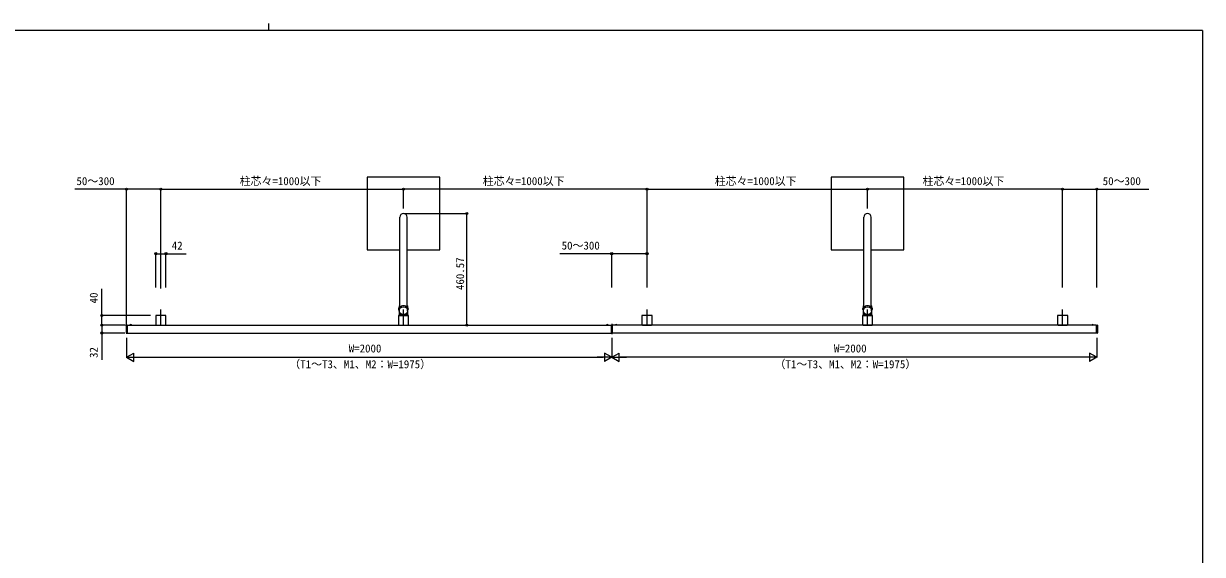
# Model space of a CAD drawing. Units: millimetres, scale not verified. Extents: x -3967 to 3967, y -2821 to 2821.
# Drawn here: x -1098 to 3761, y 634 to 2821 of the extents above; entities that cross this region are included whole.
import ezdxf
from ezdxf.enums import TextEntityAlignment as Align

# ---------------------------------------------------------------- set-up
doc = ezdxf.new("R2010")
doc.units = ezdxf.units.MM
doc.header["$LTSCALE"] = 10
doc.linetypes.add('CHAIN2', pattern=[12, 9, -1, 1, -1])
doc.linetypes.add('DASHED3', pattern=[4, 3, -1])
for name, color, linetype, lineweight in [('0-1_USER1', 4, 'Continuous', 9), ('0-2_YKK_ZWAK', 6, 'Continuous', 9), ('0-4_YKK_12', 7, 'Continuous', 9)]:
    doc.layers.add(name, color=color, linetype=linetype, lineweight=lineweight)
doc.styles.add('ＭＳ ゴシック', font='')
doc.styles.get('ＭＳ ゴシック').set_extended_font_data('MS Gothic')

msp = doc.modelspace()

# ---------------------------------------------------------------- linework, layer by layer
at = {"layer": '0-1_USER1'}
for p, q in [((452.46, 1649.62), (452.46, 2022.95)), ((482.46, 1649.62), (482.46, 2022.95)), ((2365.46, 1649.62), (2365.46, 2022.95)), ((2395.46, 1649.62), (2395.46, 2022.95)), ((449.46, 1657.67), (449.46, 1620.41)), ((449.46, 1657.67), (451.96, 1657.67)), ((451.96, 1648.63), (451.96, 1657.67)), ((482.96, 1657.67), (482.96, 1648.63)), ((482.96, 1657.67), (485.46, 1657.67)), ((485.46, 1620.41), (485.46, 1657.67)), ((2362.46, 1657.67), (2362.46, 1620.41)), ((2362.46, 1657.67), (2364.96, 1657.67)), ((2364.96, 1648.63), (2364.96, 1657.67)), ((2395.96, 1657.67), (2395.96, 1648.63)), ((2395.96, 1657.67), (2398.46, 1657.67)), ((2398.46, 1620.41), (2398.46, 1657.67)), ((-514.04, 1617.91), (-551.04, 1617.91)), ((485.96, 1617.91), (448.96, 1617.91)), ((451.96, 1650.91), (449.46, 1650.91)), ((449.46, 1641.83), (449.46, 1649.78)), ((450.46, 1638.01), (450.46, 1641.89)), ((451.96, 1620.41), (451.96, 1631.26)), ((482.96, 1620.41), (451.96, 1620.41)), ((451.96, 1617.91), (482.96, 1617.91)), ((454.49, 1620.41), (462.44, 1620.41)), ((480.44, 1620.41), (472.49, 1620.41)), ((485.46, 1650.91), (482.96, 1650.91)), ((482.96, 1631.26), (482.96, 1620.41)), ((484.46, 1638.01), (484.46, 1641.89)), ((485.46, 1641.83), (485.46, 1649.78)), ((1489.96, 1617.91), (1452.96, 1617.91)), ((2398.96, 1617.91), (2361.96, 1617.91)), ((2364.96, 1650.91), (2362.46, 1650.91)), ((2362.46, 1641.83), (2362.46, 1649.78)), ((2363.46, 1638.01), (2363.46, 1641.89)), ((2364.96, 1620.41), (2364.96, 1631.26)), ((2395.96, 1620.41), (2364.96, 1620.41)), ((2364.96, 1617.91), (2395.96, 1617.91)), ((2367.49, 1620.41), (2375.44, 1620.41)), ((2393.44, 1620.41), (2385.49, 1620.41)), ((2398.46, 1650.91), (2395.96, 1650.91)), ((2395.96, 1631.26), (2395.96, 1620.41)), ((2397.46, 1638.01), (2397.46, 1641.89)), ((2398.46, 1641.83), (2398.46, 1649.78)), ((3202.96, 1617.91), (3165.96, 1617.91)), ((-676.04, 1577.61), (-676.04, 1561.91)), ((-676.04, 1561.91), (-676.04, 1546.21)), ((-671.54, 1578.11), (-675.54, 1578.11)), ((-671.54, 1577.91), (1323.46, 1577.91)), ((-661.24, 1578.42), (-651.84, 1578.42)), ((-661.24, 1577.91), (-661.24, 1578.42)), ((-661.24, 1577.91), (-651.84, 1577.91)), ((-658.54, 1577.91), (-654.54, 1577.91)), ((-651.84, 1577.91), (-651.84, 1578.42)), ((-551.04, 1577.91), (-514.04, 1577.91)), ((-551.04, 1577.91), (-514.04, 1577.91)), ((448.96, 1577.91), (485.96, 1577.91)), ((448.96, 1577.91), (485.96, 1577.91)), ((448.96, 1577.91), (485.96, 1577.91)), ((1303.26, 1578.42), (1312.66, 1578.42)), ((1303.26, 1577.91), (1303.26, 1578.42)), ((1303.26, 1577.91), (1312.66, 1577.91)), ((1305.96, 1577.91), (1309.96, 1577.91)), ((1312.66, 1577.91), (1312.66, 1578.42)), ((1323.46, 1578.11), (1328.46, 1578.11)), ((1328.46, 1578.11), (1328.46, 1561.91)), ((3323.46, 1577.91), (1328.46, 1577.91)), ((1328.46, 1561.91), (1328.46, 1545.71)), ((1348.66, 1578.42), (1339.26, 1578.42)), ((1339.26, 1577.91), (1339.26, 1578.42)), ((1348.66, 1577.91), (1339.26, 1577.91)), ((1345.96, 1577.91), (1341.96, 1577.91)), ((1348.66, 1577.91), (1348.66, 1578.42)), ((1452.96, 1577.91), (1489.96, 1577.91)), ((1452.96, 1577.91), (1489.96, 1577.91)), ((1452.96, 1577.91), (1489.96, 1577.91)), ((2361.96, 1577.91), (2398.96, 1577.91)), ((2361.96, 1577.91), (2398.96, 1577.91)), ((2361.96, 1577.91), (2398.96, 1577.91)), ((3165.96, 1577.91), (3202.96, 1577.91)), ((3165.96, 1577.91), (3202.96, 1577.91)), ((3165.96, 1577.91), (3202.96, 1577.91)), ((3313.16, 1578.42), (3303.76, 1578.42)), ((3303.76, 1577.91), (3303.76, 1578.42)), ((3313.16, 1577.91), (3303.76, 1577.91)), ((3310.46, 1577.91), (3306.46, 1577.91)), ((3313.16, 1577.91), (3313.16, 1578.42)), ((3323.46, 1578.11), (3327.46, 1578.11)), ((3327.96, 1577.61), (3327.96, 1561.91)), ((3327.96, 1561.91), (3327.96, 1546.21)), ((-675.54, 1545.71), (-671.54, 1545.71)), ((-671.54, 1545.91), (1323.46, 1545.91)), ((1328.46, 1545.71), (1323.46, 1545.71)), ((3323.46, 1545.91), (1328.46, 1545.91)), ((3327.46, 1545.71), (3323.46, 1545.71))]:
    msp.add_line(p, q, dxfattribs=at)
at = {"layer": '0-1_USER1', "linetype": 'CHAIN2'}
for p, q in [((-532.54, 1577.91), (-532.54, 1642.91)), ((-532.54, 1577.91), (-532.54, 1642.91)), ((445.96, 1645.81), (449.46, 1645.81)), ((458.46, 1623.91), (458.46, 1620.41)), ((467.46, 1577.91), (467.46, 1642.91)), ((476.46, 1623.91), (476.46, 1620.41)), ((488.96, 1645.81), (485.46, 1645.81)), ((1471.46, 1577.91), (1471.46, 1642.91)), ((2358.96, 1645.81), (2362.46, 1645.81)), ((2371.46, 1623.91), (2371.46, 1620.41)), ((2380.46, 1577.91), (2380.46, 1642.91)), ((2389.46, 1623.91), (2389.46, 1620.41)), ((2401.96, 1645.81), (2398.46, 1645.81)), ((3184.46, 1577.91), (3184.46, 1642.91)), ((1325.96, 1583.11), (1325.96, 1540.71))]:
    msp.add_line(p, q, dxfattribs=at)
at = {"layer": '0-1_USER1', "linetype": 'DASHED3'}
for p, q in [((447.39, 1647.88), (449.25, 1646.95)), ((447.39, 1643.73), (449.25, 1644.66)), ((449.25, 1646.95), (449.86, 1645.81)), ((449.25, 1644.66), (449.86, 1645.81)), ((456.39, 1622.49), (457.32, 1620.62)), ((457.32, 1620.62), (458.46, 1620.01)), ((459.61, 1620.62), (458.46, 1620.01)), ((460.54, 1622.49), (459.61, 1620.62)), ((474.39, 1622.49), (475.32, 1620.62)), ((475.32, 1620.62), (476.46, 1620.01)), ((477.61, 1620.62), (476.46, 1620.01)), ((478.54, 1622.49), (477.61, 1620.62)), ((485.67, 1646.95), (485.07, 1645.81)), ((485.67, 1644.66), (485.07, 1645.81)), ((487.54, 1647.88), (485.67, 1646.95)), ((487.54, 1643.73), (485.67, 1644.66)), ((2360.39, 1647.88), (2362.25, 1646.95)), ((2360.39, 1643.73), (2362.25, 1644.66)), ((2362.25, 1646.95), (2362.86, 1645.81)), ((2362.25, 1644.66), (2362.86, 1645.81)), ((2369.39, 1622.49), (2370.32, 1620.62)), ((2370.32, 1620.62), (2371.46, 1620.01)), ((2372.61, 1620.62), (2371.46, 1620.01)), ((2373.54, 1622.49), (2372.61, 1620.62)), ((2387.39, 1622.49), (2388.32, 1620.62)), ((2388.32, 1620.62), (2389.46, 1620.01)), ((2390.61, 1620.62), (2389.46, 1620.01)), ((2391.54, 1622.49), (2390.61, 1620.62)), ((2398.67, 1646.95), (2398.07, 1645.81)), ((2398.67, 1644.66), (2398.07, 1645.81)), ((2400.54, 1647.88), (2398.67, 1646.95)), ((2400.54, 1643.73), (2398.67, 1644.66)), ((-671.54, 1573.41), (-671.54, 1576.91)), ((1341.86, 1580.06), (1342.81, 1578.11)), ((1346.06, 1580.06), (1345.11, 1578.11))]:
    msp.add_line(p, q, dxfattribs=at)
at = {"layer": '0-1_USER1'}
for points in [[(482.46, 1888.48), (617.46, 1888.48), (617.46, 2188.48), (317.46, 2188.48), (317.46, 1888.48), (452.46, 1888.48)], [(2395.46, 1888.48), (2530.46, 1888.48), (2530.46, 2188.48), (2230.46, 2188.48), (2230.46, 1888.48), (2365.46, 1888.48)], [(-511.54, 1577.91), (-511.54, 1617.91), (-553.54, 1617.91), (-553.54, 1577.91)], [(488.46, 1577.91), (488.46, 1617.91), (446.46, 1617.91), (446.46, 1577.91)], [(1492.46, 1577.91), (1492.46, 1617.91), (1450.46, 1617.91), (1450.46, 1577.91)], [(2401.46, 1577.91), (2401.46, 1617.91), (2359.46, 1617.91), (2359.46, 1577.91)], [(3205.46, 1577.91), (3205.46, 1617.91), (3163.46, 1617.91), (3163.46, 1577.91)], [(-671.54, 1578.11), (-671.54, 1561.91), (-671.54, 1545.71)], [(1323.46, 1578.11), (1323.46, 1561.91), (1323.46, 1545.71)], [(3323.46, 1578.11), (3323.46, 1561.91), (3323.46, 1545.71)]]:
    msp.add_lwpolyline(points, dxfattribs=at)
at = {"layer": '0-1_USER1', "linetype": 'DASHED3'}
for points in [[(-658.64, 1580.06), (-657.69, 1578.11), (-656.54, 1577.5)], [(-654.44, 1580.06), (-655.39, 1578.11), (-656.54, 1577.5)], [(1305.86, 1580.06), (1306.81, 1578.11), (1307.96, 1577.5)], [(1310.06, 1580.06), (1309.11, 1578.11), (1307.96, 1577.5)], [(3306.36, 1580.06), (3307.31, 1578.11), (3308.46, 1577.5)], [(3310.56, 1580.06), (3309.61, 1578.11), (3308.46, 1577.5)]]:
    msp.add_lwpolyline(points, dxfattribs=at)
at = {"layer": '0-1_USER1'}
for centre, radius, start, end in [((452.26, 1645.81), 5.3, 126.68934, 233.31066), ((449.19, 1649.78), 0.274, 0, 127.71409), ((449.19, 1641.83), 0.274, 232.28591, 0), ((451.96, 1620.41), 2.5, 180, 270), ((458.46, 1617.61), 5.3, 36.68934, 143.31066), ((454.49, 1620.68), 0.274, 142.28591, 270), ((462.44, 1620.68), 0.274, 270, 37.71409), ((476.46, 1617.61), 5.3, 36.68934, 143.31066), ((472.49, 1620.68), 0.274, 142.28591, 270), ((480.44, 1620.68), 0.274, 270, 37.71409), ((482.96, 1620.41), 2.5, 270, 0), ((485.74, 1649.78), 0.274, 52.28591, 180), ((485.74, 1641.83), 0.274, 180, 307.71409), ((482.66, 1645.81), 5.3, 306.68934, 53.31066), ((2365.26, 1645.81), 5.3, 126.68934, 233.31066), ((2362.19, 1649.78), 0.274, 0, 127.71409), ((2362.19, 1641.83), 0.274, 232.28591, 0), ((2364.96, 1620.41), 2.5, 180, 270), ((2371.46, 1617.61), 5.3, 36.68934, 143.31066), ((2367.49, 1620.68), 0.274, 142.28591, 270), ((2375.44, 1620.68), 0.274, 270, 37.71409), ((2389.46, 1617.61), 5.3, 36.68934, 143.31066), ((2385.49, 1620.68), 0.274, 142.28591, 270), ((2393.44, 1620.68), 0.274, 270, 37.71409), ((2395.96, 1620.41), 2.5, 270, 0), ((2398.74, 1649.78), 0.274, 52.28591, 180), ((2398.74, 1641.83), 0.274, 180, 307.71409), ((2395.66, 1645.81), 5.3, 306.68934, 53.31066), ((-675.54, 1577.61), 0.5, 90, 180), ((-656.54, 1573.86), 6.55, 44.12696, 135.87304), ((1307.96, 1573.86), 6.55, 44.12696, 135.87304), ((1343.96, 1573.86), 6.55, 44.12696, 135.87304), ((3308.46, 1573.86), 6.55, 44.12696, 135.87304), ((3327.46, 1577.61), 0.5, 0, 90), ((-675.54, 1546.21), 0.5, 180, 270), ((3327.46, 1546.21), 0.5, 270, 0)]:
    msp.add_arc(centre, radius, start, end, dxfattribs=at)
for centre, major_axis, ratio, start_param, end_param in [((467.46, 2022.95), (0, 15.53), 0.965873, 4.712389, 7.8539816), ((2380.46, 2022.95), (0, 15.53), 0.965873, 4.712389, 7.8539816), ((467.46, 1641.89), (17, 0), 0.965882, 6.2831853, 9.424778), ((2380.46, 1641.89), (17, 0), 0.965882, 6.2831853, 9.424778)]:
    msp.add_ellipse(centre, major_axis=major_axis, ratio=ratio, start_param=start_param, end_param=end_param, dxfattribs=at)
for centre in [(467.46, 1638.01), (2380.46, 1638.01)]:
    msp.add_ellipse(centre, major_axis=(17, 0), ratio=0.965882, dxfattribs=at)
at = {"layer": '0-2_YKK_ZWAK'}
for p, q in [((-674.04, 1582.75), (-674.04, 2139.48)), ((-532.54, 2058.48), (-532.54, 2139.48)), ((-532.54, 1728.87), (-532.54, 2139.48)), ((-532.54, 2138.48), (467.46, 2138.48)), ((467.46, 2058.48), (467.46, 2139.48)), ((467.46, 2058.48), (467.46, 2139.48)), ((1471.46, 2138.48), (467.46, 2138.48)), ((1471.46, 2058.48), (1471.46, 2139.48)), ((1471.46, 1733.91), (1471.46, 2139.48)), ((1471.46, 2138.48), (2380.46, 2138.48)), ((2380.46, 2058.48), (2380.46, 2139.48)), ((2380.46, 2058.48), (2380.46, 2139.48)), ((3184.46, 2138.48), (2380.46, 2138.48)), ((3184.46, 2058.48), (3184.46, 2139.48)), ((3184.46, 1732.91), (3184.46, 2139.48)), ((3325.96, 1732.91), (3325.96, 2139.48)), ((468.46, 2038.48), (729.4, 2038.48)), ((728.4, 1577.91), (728.4, 2038.48)), ((-553.54, 1732.91), (-553.54, 1873.91)), ((-511.54, 1732.91), (-511.54, 1873.91)), ((1325.96, 1732.91), (1325.96, 1873.91)), ((1471.46, 1732.91), (1471.46, 1873.91)), ((-574.54, 1617.91), (-777.04, 1617.91)), ((-736.04, 1577.91), (-777.04, 1577.91)), ((-678.61, 1577.91), (-777.04, 1577.91)), ((468.46, 1577.91), (729.4, 1577.91)), ((-680.64, 1545.91), (-777.04, 1545.91)), ((-674.04, 1525.91), (-674.04, 1444.91)), ((1325.96, 1525.91), (1325.96, 1444.91)), ((1325.96, 1525.91), (1325.96, 1444.91)), ((3325.96, 1525.91), (3325.96, 1444.91)), ((-674.04, 1445.91), (-643.73, 1463.41)), ((-643.73, 1428.41), (-643.73, 1463.41)), ((1325.96, 1445.91), (1295.65, 1463.41)), ((1295.65, 1463.41), (1295.65, 1428.41)), ((1325.96, 1445.91), (1356.27, 1463.41)), ((1356.27, 1428.41), (1356.27, 1463.41)), ((3325.96, 1445.91), (3295.65, 1463.41)), ((3295.65, 1463.41), (3295.65, 1428.41)), ((-674.04, 1445.91), (-643.73, 1428.41)), ((-674.04, 1445.91), (-613.42, 1445.91)), ((-639.04, 1445.91), (1290.96, 1445.91)), ((1325.96, 1445.91), (1265.34, 1445.91)), ((1325.96, 1445.91), (1295.65, 1428.41)), ((1325.96, 1445.91), (1356.27, 1428.41)), ((1325.96, 1445.91), (1386.58, 1445.91)), ((3290.96, 1445.91), (1360.96, 1445.91)), ((3325.96, 1445.91), (3265.34, 1445.91)), ((3325.96, 1445.91), (3295.65, 1428.41))]:
    msp.add_line(p, q, dxfattribs=at)
for points in [[(-532.54, 2138.48), (-674.04, 2138.48), (-887.44, 2138.48)], [(3184.46, 2138.48), (3325.96, 2138.48), (3539.36, 2138.48)], [(-553.54, 1872.91), (-511.54, 1872.91), (-427.74, 1872.91)], [(1471.46, 1872.91), (1325.96, 1872.91), (1112.56, 1872.91)], [(-776.04, 1577.91), (-776.04, 1617.91), (-776.04, 1727.71)], [(-776.04, 1577.91), (-776.04, 1545.91), (-776.04, 1436.11)]]:
    msp.add_lwpolyline(points, dxfattribs=at)
for centre in [(-674.04, 2138.48), (-532.54, 2138.48), (-532.54, 2138.48), (467.46, 2138.48), (467.46, 2138.48), (1471.46, 2138.48), (1471.46, 2138.48), (2380.46, 2138.48), (2380.46, 2138.48), (3184.46, 2138.48), (3184.46, 2138.48), (3325.96, 2138.48), (728.4, 2038.48), (-553.54, 1872.91), (-511.54, 1872.91), (1325.96, 1872.91), (1471.46, 1872.91), (-776.04, 1617.91), (-776.04, 1577.91), (-776.04, 1577.91), (728.4, 1577.91), (-776.04, 1545.91)]:
    msp.add_circle(centre, 4.25, dxfattribs=at)
at = {"layer": '0-4_YKK_12'}
for p, q in [((-88.94, 2821), (-88.94, 2793)), ((3760.92, 2793), (-3939.08, 2793)), ((3760.92, 2793), (3760.92, -2457))]:
    msp.add_line(p, q, dxfattribs=at)

# ---------------------------------------------------------------- texts
at = {"layer": '0-2_YKK_ZWAK', "style": 'ＭＳ ゴシック'}
for s, p in [('50～300', (-880.44, 2145.48)), ('柱芯々=1000以下', (-207.74, 2145.48)), ('柱芯々=1000以下', (794.26, 2145.48)), ('柱芯々=1000以下', (1750.76, 2145.48)), ('柱芯々=1000以下', (2607.26, 2145.48)), ('50～300', (3349.96, 2145.48)), ('42', (-487.54, 1879.91)), ('50～300', (1119.56, 1879.91)), ('W=2000', (241.96, 1455.91)), ('W=2000', (2241.96, 1455.91)), ('（T1～T3、M1、M2：W=1975）', (-2.84, 1390.91)), ('（T1～T3、M1、M2：W=1975）', (1997.16, 1390.91))]:
    msp.add_text(s, height=32.99, dxfattribs=at).set_placement(p, align=Align.BOTTOM_LEFT)
for s, p in [('460.57', (727.4, 1722.99)), ('40', (-783.04, 1667.91)), ('32', (-783.04, 1443.11))]:
    msp.add_text(s, height=32.99, rotation=90, dxfattribs=at).set_placement(p, align=Align.BOTTOM_LEFT)

doc.saveas('drawing.dxf')
